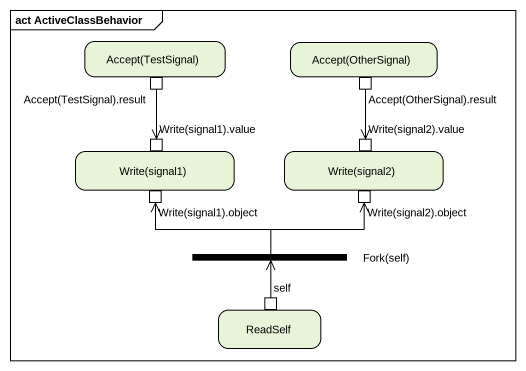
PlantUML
@startuml
mainframe act ActiveClassBehavior
hide empty description
state "Accept(TestSignal)" as Accept_TestSignal {
  state "Accept(TestSignal).result" as Accept_TestSignal_result <<outputPin>>
}
state "Accept(OtherSignal)" as Accept_OtherSignal {
  state "Accept(OtherSignal).result" as Accept_OtherSignal_result <<outputPin>>
}
state "Write(signal1)" as Write_signal1 {
  state "Write(signal1).value" as Write_signal1_value <<inputPin>>
  state "Write(signal1).object" as Write_signal1_object <<inputPin>>
}
state "Write(signal2)" as Write_signal2 {
  state "Write(signal2).value" as Write_signal2_value <<inputPin>>
  state "Write(signal2).object" as Write_signal2_object <<inputPin>>
}
state "Fork(self)" as Fork_self <<fork>>
state ReadSelf {
  state self <<outputPin>>
}
Accept_TestSignal_result --> Write_signal1_value
Accept_OtherSignal_result --> Write_signal2_value
Fork_self -left-> Write_signal1_object
Fork_self -up-> Write_signal2_object
self -up-> Fork_self
@enduml
